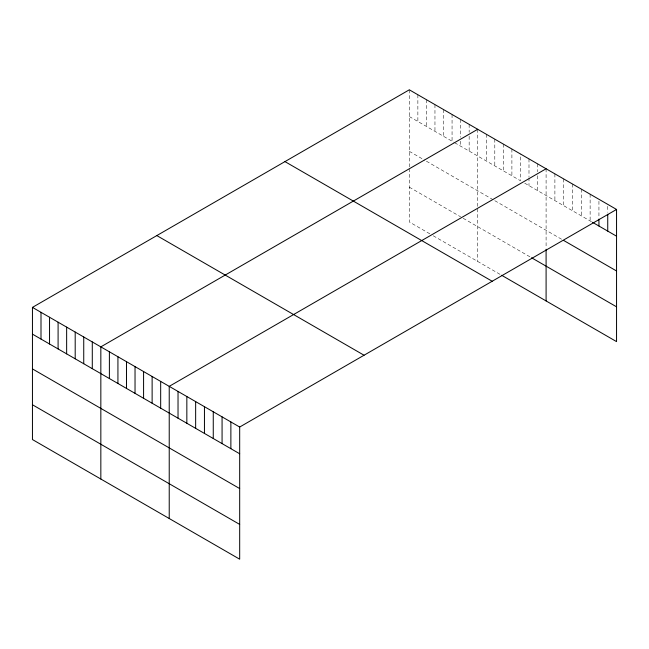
<?xml version="1.0" encoding="UTF-8"?>
<svg xmlns="http://www.w3.org/2000/svg" width="649" height="649" viewBox="0 0 649 649"><rect width="100%" height="100%" fill="white"/><g stroke="black" fill="none" stroke-linecap="round" stroke-linejoin="round"><path stroke-width="0.49" stroke-dasharray="3.25 2.43" d="M409.316 89.805L409.316 167.264M409.316 116.544L453.765 142.212M454.625 142.707L520.441 180.706L520.441 153.967M524.716 183.172L591.726 221.861M409.316 151.339L424.706 160.222M426.409 161.203L493.094 199.705M494.798 200.687L562.107 239.546M409.316 187.18L460.603 216.79M463.167 218.275L530.704 257.264M429.833 233.818L409.316 221.966L409.316 169.259M433.248 235.79L500.785 274.778M607.74 206.341L607.74 212.288M598.938 201.263L598.938 218.096M590.128 194.197L590.128 220.936M581.317 189.11L581.317 215.849M572.515 184.024L572.515 210.771M563.705 178.937L563.705 205.684M554.895 173.851L554.895 200.598M546.093 168.772L546.093 248.226M537.542 163.832L537.542 171.758M537.542 175.717L537.542 190.579M528.992 158.9L528.992 176.731M528.992 177.721L528.992 185.638M511.899 149.027L511.899 175.774M503.348 144.094L503.348 170.833M494.798 139.154L494.798 165.901M486.255 134.221L486.255 160.968M477.705 129.289L477.705 206.747M477.705 208.743L477.705 261.45M469.154 124.348L469.154 132.274M469.154 136.233L469.154 151.095M460.603 119.416L460.603 137.247M460.603 141.206L460.603 146.163M452.061 114.484L452.061 141.222M443.51 109.543L443.51 136.29M434.96 104.611L434.96 131.349M426.409 99.67L426.409 126.417M417.867 94.738L417.867 121.485"/><path stroke-width="0.97" d="M616.55 209.449L239.684 427.034L239.684 559.195L32.45 439.551L32.45 307.383L409.316 89.805L616.55 209.449L616.55 341.617L501.636 275.273M477.705 129.289L100.838 346.866L100.838 479.035M546.093 168.772L169.227 386.35L169.227 518.519M592.529 222.323L616.55 236.195M563.705 240.471L616.55 270.982M531.555 257.758L616.55 306.823M284.952 161.609L492.185 281.252M156.815 235.579L364.048 355.23M32.45 307.383L239.684 427.034M32.45 334.13L239.684 453.773M32.45 368.916L239.684 488.567M32.45 404.765L239.684 524.408M607.74 214.267L607.74 231.109M598.938 219.086L598.938 226.022M546.093 249.224L546.093 300.933M230.874 421.947L230.874 448.686M222.072 416.861L222.072 443.608M213.261 411.774L213.261 438.521M204.451 406.688L204.451 433.435M195.649 401.609L195.649 428.348M186.839 396.523L186.839 423.262M178.029 391.436L178.029 418.183M160.676 381.417L160.676 408.156M152.126 376.477L152.126 403.224M143.583 371.544L143.583 398.291M135.033 366.612L135.033 393.351M126.482 361.671L126.482 388.418M117.931 356.739L117.931 383.486M109.389 351.807L109.389 378.545M92.288 341.934L92.288 368.673M83.737 336.993L83.737 363.74M75.195 332.061L75.195 358.808M66.644 327.128L66.644 353.867M58.094 322.188L58.094 348.935M49.543 317.256L49.543 344.002M41.001 312.323L41.001 339.062"/></g></svg>
